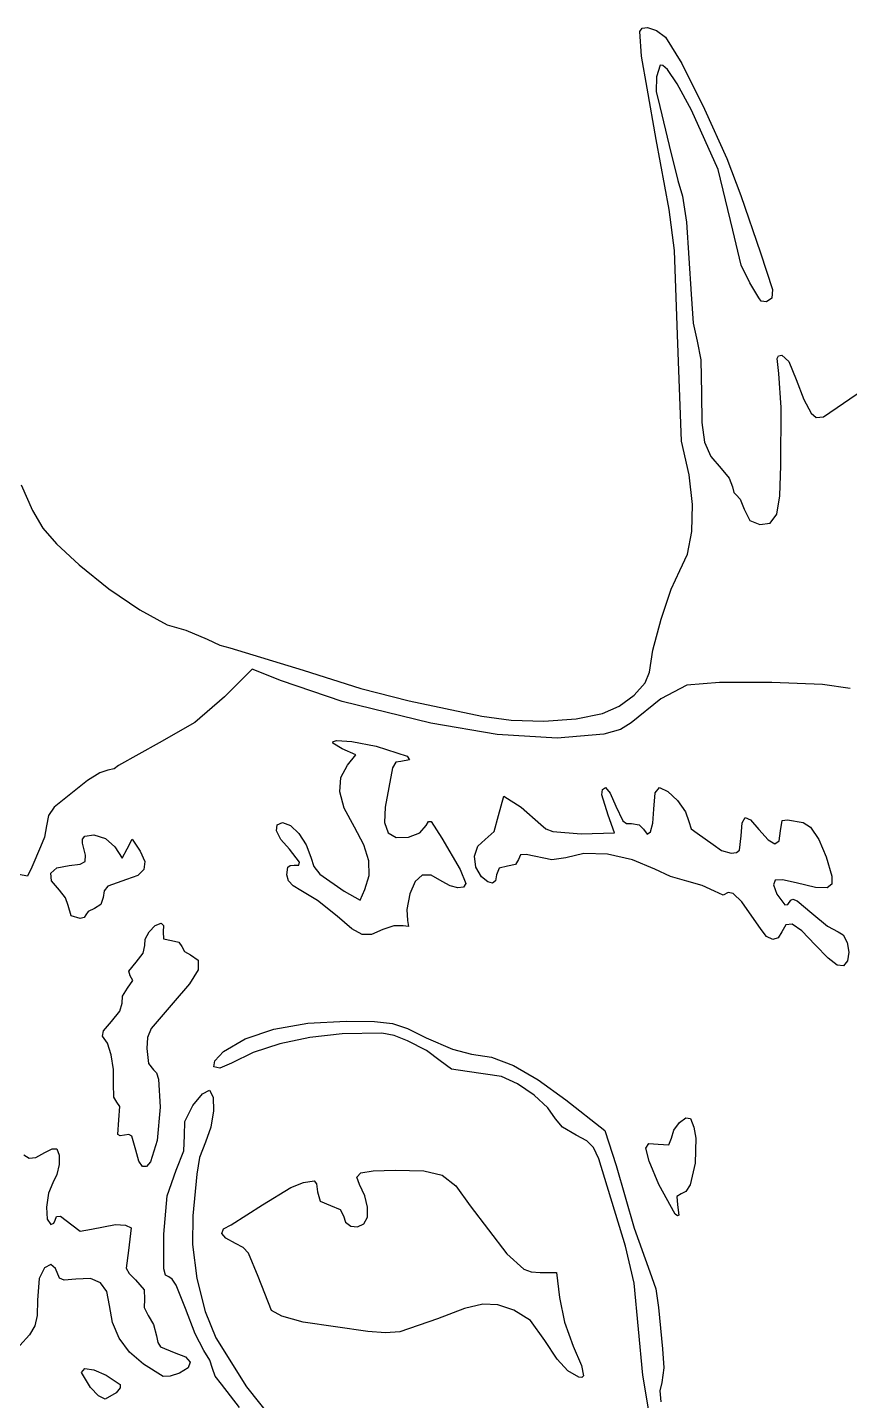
# Model space of a CAD drawing. Extents: x 17 to 207, y -112 to 170.
# Drawn here: x 81.5 to 134.6, y 8.1 to 96.8 of the extents above; entities that cross this region are included whole.
import ezdxf

# ---------------------------------------------------------------- set-up
doc = ezdxf.new("R2010")
doc.units = 0

msp = doc.modelspace()

# ---------------------------------------------------------------- linework, layer by layer
at = {"layer": 'Layer 1'}
for p, q in [((121.048804, 96.502277), (121.203389, 96.722233)), ((121.203389, 96.722233), (121.538238, 96.761908)), ((121.538238, 96.761908), (122.134778, 96.575377)), ((121.15456, 94.915949), (121.048804, 96.502277)), ((122.134778, 96.575377), (122.718158, 96.126908)), ((122.718158, 96.126908), (123.757215, 94.430687)), ((121.523142, 92.833191), (121.15456, 94.915949)), ((122.359484, 94.326403), (122.130927, 93.574355)), ((122.537974, 94.299426), (122.359484, 94.326403)), ((122.834939, 94.055496), (122.537974, 94.299426)), ((123.465991, 93.129626), (122.834939, 94.055496)), ((123.757215, 94.430687), (125.233511, 91.480605)), ((122.130927, 93.574355), (122.108858, 92.616708)), ((122.098912, 89.528595), (121.523142, 92.833191)), ((122.108858, 92.616708), (122.347973, 91.656263)), ((124.389758, 91.410078), (123.465991, 93.129626)), ((122.347973, 91.656263), (122.949871, 89.141908)), ((126.104294, 87.589686), (124.389758, 91.410078)), ((125.233511, 91.480605), (126.66403, 88.296037)), ((122.950467, 85.004228), (122.098912, 89.528595)), ((122.949871, 89.141908), (123.506577, 86.88413)), ((126.66403, 88.296037), (127.565757, 85.896353)), ((127.055973, 83.661251), (126.104294, 87.589686)), ((123.506577, 86.88413), (123.801571, 85.867749)), ((123.801571, 85.867749), (124.056325, 84.180066)), ((127.565757, 85.896353), (128.852366, 82.191709)), ((123.300796, 82.353815), (122.950467, 85.004228)), ((124.056325, 84.180066), (124.358651, 79.536384)), ((127.603457, 81.414171), (127.055973, 83.661251)), ((123.483218, 76.911783), (123.300796, 82.353815)), ((128.852366, 82.191709), (129.627694, 79.838876)), ((128.164991, 80.256393), (127.603457, 81.414171)), ((128.733649, 79.295801), (128.164991, 80.256393)), ((129.627694, 79.838876), (129.570436, 79.280982)), ((124.358651, 79.536384), (124.499151, 77.647761)), ((128.878729, 79.075086), (128.733649, 79.295801)), ((129.227538, 79.043337), (128.878729, 79.075086)), ((129.570436, 79.280982), (129.227538, 79.043337)), ((124.499151, 77.647761), (124.756971, 76.489683)), ((123.746816, 70.028374), (123.483218, 76.911783)), ((124.756971, 76.489683), (124.992235, 75.293585)), ((129.916438, 75.366323), (130.014379, 75.54688)), ((130.014379, 75.54688), (130.223534, 75.595241)), ((130.223534, 75.595241), (130.673118, 75.186549)), ((124.992235, 75.293585), (125.04039, 73.112984)), ((130.017664, 74.395797), (129.916438, 75.366323)), ((130.673118, 75.186549), (131.153363, 74.016129)), ((130.187184, 72.208575), (130.017664, 74.395797)), ((131.153363, 74.016129), (131.642774, 72.729689)), ((125.04039, 73.112984), (125.054381, 71.243641)), ((132.905088, 71.61546), (135.484938, 73.362787)), ((130.146309, 68.467787), (130.187184, 72.208575)), ((131.642774, 72.729689), (132.121964, 71.854233)), ((132.121964, 71.854233), (132.441978, 71.555236)), ((125.054381, 71.243641), (125.230456, 69.965187)), ((132.441978, 71.555236), (132.905088, 71.61546)), ((124.235752, 67.851648), (123.746816, 70.028374)), ((125.230456, 69.965187), (125.627604, 69.052092)), ((125.627604, 69.052092), (126.304816, 68.278825)), ((130.09732, 66.513425), (130.146309, 68.467787)), ((124.444887, 65.952727), (124.235752, 67.851648)), ((126.304816, 68.278825), (126.824263, 67.644256)), ((126.824263, 67.644256), (127.040315, 67.079381)), ((81.112137, 67.216493), (81.838388, 65.54778)), ((127.040315, 67.079381), (127.111225, 66.715485)), ((127.111225, 66.715485), (127.281711, 66.56413)), ((127.281711, 66.56413), (127.529006, 66.294696)), ((124.406567, 64.20837), (124.444887, 65.952727)), ((127.529006, 66.294696), (127.784583, 65.646908)), ((127.784583, 65.646908), (128.150326, 64.90746)), ((129.888411, 65.317097), (130.09732, 66.513425)), ((81.838388, 65.54778), (82.492684, 64.42213)), ((128.150326, 64.90746), (128.794205, 64.642217)), ((129.470425, 64.739721), (129.888411, 65.317097)), ((82.492684, 64.42213), (83.390695, 63.403492)), ((124.132915, 62.743289), (124.406567, 64.20837)), ((128.794205, 64.642217), (129.470425, 64.739721)), ((83.390695, 63.403492), (84.848093, 62.055811)), ((123.636055, 61.682197), (124.132915, 62.743289)), ((84.848093, 62.055811), (86.774163, 60.488802)), ((123.071009, 60.477659), (123.636055, 61.682197)), ((86.774163, 60.488802), (88.770301, 59.131853)), ((122.42675, 58.545281), (123.071009, 60.477659)), ((88.770301, 59.131853), (90.525787, 58.176476)), ((90.525787, 58.176476), (91.729901, 57.814186)), ((91.729901, 57.814186), (93.109915, 57.249741)), ((121.897653, 56.53774), (122.42675, 58.545281)), ((93.109915, 57.249741), (93.923578, 56.851848)), ((93.923578, 56.851848), (94.58224, 56.686353)), ((94.58224, 56.686353), (99.302641, 55.241982)), ((121.678093, 55.107714), (121.897653, 56.53774)), ((96.01977, 55.304418), (94.243931, 53.512899)), ((97.91282, 54.545576), (96.01977, 55.304418)), ((99.302641, 55.241982), (103.036777, 54.062147)), ((121.399973, 54.413409), (121.678093, 55.107714)), ((101.829365, 53.216026), (97.91282, 54.545576)), ((120.684259, 53.633151), (121.399973, 54.413409)), ((124.076982, 54.274877), (122.407898, 53.391927)), ((126.189185, 54.43956), (124.076982, 54.274877)), ((129.569796, 54.440267), (126.189185, 54.43956)), ((132.845758, 54.304797), (129.569796, 54.440267)), ((134.644017, 54.060946), (132.845758, 54.304797)), ((94.243931, 53.512899), (92.319232, 51.85704)), ((103.036777, 54.062147), (106.155871, 53.253785)), ((106.155871, 53.253785), (110.859607, 52.262643)), ((119.708917, 52.923717), (120.684259, 53.633151)), ((122.407898, 53.391927), (120.499358, 51.833762)), ((107.566982, 51.814692), (101.829365, 53.216026)), ((116.937536, 52.100331), (118.651917, 52.441883)), ((118.651917, 52.441883), (119.708917, 52.923717)), ((92.319232, 51.85704), (90.019971, 50.542524)), ((111.835872, 51.093127), (107.566982, 51.814692)), ((110.859607, 52.262643), (112.736467, 52.003698)), ((112.736467, 52.003698), (114.864081, 51.951932)), ((114.864081, 51.951932), (116.937536, 52.100331)), ((120.499358, 51.833762), (119.804215, 51.408151)), ((101.233404, 50.531208), (101.25966, 50.636248)), ((101.25966, 50.636248), (101.481128, 50.687139)), ((101.481128, 50.687139), (102.453022, 50.622238)), ((102.453022, 50.622238), (104.035727, 50.328047)), ((115.704233, 50.85621), (111.835872, 51.093127)), ((118.737063, 51.103303), (115.704233, 50.85621)), ((119.804215, 51.408151), (118.737063, 51.103303)), ((90.019971, 50.542524), (87.392758, 49.073899)), ((101.823207, 50.162907), (101.233404, 50.531208)), ((102.711651, 49.762423), (101.823207, 50.162907)), ((102.175985, 49.100899), (102.711651, 49.762423)), ((104.035727, 50.328047), (106.033522, 49.674897)), ((87.113208, 48.86925), (86.692585, 48.78413)), ((87.392758, 49.073899), (87.113208, 48.86925)), ((101.748087, 48.300931), (102.175985, 49.100899)), ((105.077072, 48.939398), (104.609705, 46.385241)), ((105.297633, 49.287738), (105.077072, 48.939398)), ((105.622835, 49.348575), (105.297633, 49.287738)), ((106.178733, 49.440337), (105.622835, 49.348575)), ((106.033522, 49.674897), (106.178733, 49.440337)), ((85.391838, 48.123434), (83.225315, 46.397823)), ((86.18537, 48.610941), (85.391838, 48.123434)), ((86.692585, 48.78413), (86.18537, 48.610941)), ((101.677943, 47.382732), (101.748087, 48.300931)), ((101.96804, 46.323932), (101.677943, 47.382732)), ((111.931617, 45.853749), (112.267929, 47.090797)), ((112.267929, 47.090797), (113.392759, 46.395038)), ((118.592667, 47.19274), (118.6315, 47.537769)), ((118.996982, 45.864327), (118.592667, 47.19274)), ((118.6315, 47.537769), (118.832353, 47.655241)), ((118.832353, 47.655241), (119.134738, 47.302905)), ((119.134738, 47.302905), (119.498463, 46.455797)), ((121.960315, 46.260787), (122.049619, 47.319158)), ((122.049619, 47.319158), (122.330848, 47.655241)), ((122.330848, 47.655241), (122.869352, 47.408008)), ((122.869352, 47.408008), (123.491024, 46.813982)), ((83.225315, 46.397823), (82.876506, 45.859696)), ((102.620868, 45.102163), (101.96804, 46.323932)), ((104.609705, 46.385241), (104.568051, 45.388857)), ((113.392759, 46.395038), (114.655202, 45.278532)), ((119.498463, 46.455797), (119.946802, 45.508413)), ((121.899251, 45.361263), (121.960315, 46.260787)), ((123.491024, 46.813982), (124.004419, 46.094674)), ((82.876506, 45.859696), (82.731427, 45.178039)), ((97.601342, 44.858014), (97.629205, 45.248867)), ((97.629205, 45.248867), (97.977365, 45.397464)), ((97.977365, 45.397464), (98.499134, 45.198504)), ((104.568051, 45.388857), (104.80221, 44.735697)), ((107.264635, 45.210147), (107.403368, 45.470675)), ((107.403368, 45.470675), (107.576854, 45.454252)), ((107.576854, 45.454252), (108.270311, 44.393975)), ((111.638909, 44.818497), (111.931617, 45.853749)), ((114.655202, 45.278532), (114.972788, 44.998671)), ((119.420315, 44.735421), (118.996982, 45.864327)), ((119.946802, 45.508413), (120.197886, 45.343045)), ((120.197886, 45.343045), (120.519249, 45.325263)), ((120.519249, 45.325263), (120.999798, 45.250535)), ((120.999798, 45.250535), (121.293822, 44.974105)), ((121.741935, 44.797016), (121.899251, 45.361263)), ((124.004419, 46.094674), (124.218093, 45.471595)), ((124.218093, 45.471595), (124.370251, 44.996079)), ((127.60476, 44.53414), (127.661129, 45.381789)), ((127.661129, 45.381789), (127.849152, 45.727319)), ((127.849152, 45.727319), (128.197201, 45.581287)), ((128.197201, 45.581287), (128.733649, 44.954253)), ((130.14476, 44.863214), (130.237452, 45.522438)), ((130.237452, 45.522438), (130.591176, 45.56877)), ((130.591176, 45.56877), (131.588981, 45.397464)), ((131.588981, 45.397464), (132.069773, 45.092733)), ((82.619441, 44.460902), (82.350201, 43.837483)), ((82.731427, 45.178039), (82.619441, 44.460902)), ((85.059234, 44.328645), (85.204532, 44.506035)), ((85.204532, 44.506035), (85.795217, 44.59438)), ((85.795217, 44.59438), (86.540873, 44.355157)), ((86.540873, 44.355157), (87.147327, 43.82158)), ((97.872486, 44.30731), (97.601342, 44.858014)), ((98.499134, 45.198504), (99.0411, 44.680091)), ((99.0411, 44.680091), (99.507445, 43.959922)), ((103.238627, 43.960781), (102.620868, 45.102163)), ((104.80221, 44.735697), (105.315298, 44.421732)), ((105.315298, 44.421732), (106.110428, 44.442932)), ((106.110428, 44.442932), (106.855235, 44.736122)), ((106.855235, 44.736122), (107.264635, 45.210147)), ((108.270311, 44.393975), (109.443238, 42.373503)), ((111.067658, 44.307578), (111.638909, 44.818497)), ((114.972788, 44.998671), (115.440406, 44.821306)), ((115.440406, 44.821306), (117.265758, 44.671803)), ((117.265758, 44.671803), (119.420315, 44.735421)), ((121.293822, 44.974105), (121.527186, 44.642984)), ((121.527186, 44.642984), (121.741935, 44.797016)), ((124.370251, 44.996079), (124.745318, 44.703722)), ((124.745318, 44.703722), (125.776835, 43.979147)), ((127.492222, 43.611038), (127.60476, 44.53414)), ((128.733649, 44.954253), (129.33011, 44.271456)), ((130.049599, 44.225038), (130.14476, 44.863214)), ((132.069773, 45.092733), (132.603095, 44.296748)), ((82.350201, 43.837483), (81.782293, 42.512314)), ((85.062994, 44.056908), (85.059234, 44.328645)), ((85.262745, 43.281403), (85.062994, 44.056908)), ((87.147327, 43.82158), (87.625129, 43.092363)), ((87.625129, 43.092363), (87.952538, 43.70413)), ((87.952538, 43.70413), (88.279946, 44.315898)), ((88.279946, 44.315898), (88.789645, 43.538)), ((88.789645, 43.538), (89.085231, 42.883898)), ((98.421342, 43.679159), (97.872486, 44.30731)), ((99.071601, 42.846211), (98.421342, 43.679159)), ((99.507445, 43.959922), (99.802355, 43.155696)), ((103.553726, 42.932574), (103.238627, 43.960781)), ((110.385387, 43.224113), (110.592758, 43.873683)), ((110.592758, 43.873683), (111.067658, 44.307578)), ((125.776835, 43.979147), (126.327402, 43.585597)), ((126.327402, 43.585597), (126.942946, 43.421908)), ((127.29202, 43.458074), (127.492222, 43.611038)), ((129.33011, 44.271456), (129.773405, 44.028085)), ((129.773405, 44.028085), (130.049599, 44.225038)), ((132.603095, 44.296748), (133.093694, 43.186815)), ((83.399637, 42.461291), (84.213093, 42.629569)), ((84.213093, 42.629569), (84.917609, 42.701775)), ((84.917609, 42.701775), (85.240888, 42.874373)), ((85.240888, 42.874373), (85.262745, 43.281403)), ((89.085231, 42.883898), (89.034192, 42.358058)), ((98.315865, 42.504686), (98.465881, 42.629815)), ((98.465881, 42.629815), (98.739198, 42.633424)), ((98.739198, 42.633424), (99.033861, 42.64378)), ((99.033861, 42.64378), (99.071601, 42.846211)), ((99.802355, 43.155696), (100.005814, 42.561499)), ((103.572519, 41.979837), (103.553726, 42.932574)), ((110.460412, 42.511843), (110.385387, 43.224113)), ((113.028335, 42.690032), (112.505871, 42.575241)), ((113.211427, 43.017594), (113.028335, 42.690032)), ((113.339401, 43.310629), (113.211427, 43.017594)), ((113.705315, 43.326046), (113.339401, 43.310629)), ((115.379871, 42.97775), (113.705315, 43.326046)), ((116.281541, 43.121313), (115.379871, 42.97775)), ((117.431329, 43.404296), (116.281541, 43.121313)), ((118.959566, 43.350181), (117.431329, 43.404296)), ((120.58401, 42.995562), (118.959566, 43.350181)), ((122.022421, 42.377028), (120.58401, 42.995562)), ((126.942946, 43.421908), (127.29202, 43.458074)), ((133.093694, 43.186815), (133.446314, 41.940241)), ((81.519177, 41.922139), (80.954234, 42.036062)), ((81.782293, 42.512314), (81.519177, 41.922139)), ((83.016204, 42.121126), (83.399637, 42.461291)), ((83.072465, 41.633545), (83.016204, 42.121126)), ((87.900967, 41.709116), (86.709151, 41.29134)), ((88.638711, 41.964968), (87.900967, 41.709116)), ((89.034192, 42.358058), (88.638711, 41.964968)), ((98.248916, 42.027283), (98.315865, 42.504686)), ((98.362505, 41.630886), (98.248916, 42.027283)), ((100.005814, 42.561499), (100.378777, 42.052876)), ((100.378777, 42.052876), (101.960807, 40.958955)), ((103.301363, 41.064864), (103.572519, 41.979837)), ((107.005844, 41.988092), (106.549421, 41.593236)), ((107.582565, 41.987941), (107.005844, 41.988092)), ((108.289152, 41.596438), (107.582565, 41.987941)), ((109.443238, 42.373503), (109.82476, 41.456281)), ((110.832697, 41.889845), (110.460412, 42.511843)), ((111.238213, 41.559046), (110.832697, 41.889845)), ((111.800315, 42.010797), (111.7339, 41.621006)), ((111.959066, 42.448242), (111.800315, 42.010797)), ((112.505871, 42.575241), (111.959066, 42.448242)), ((123.025864, 41.918029), (122.022421, 42.377028)), ((124.093139, 41.608199), (123.025864, 41.918029)), ((130.25805, 41.69779), (129.792029, 41.664058)), ((131.145658, 41.502461), (130.25805, 41.69779)), ((133.446314, 41.940241), (133.454145, 41.410215)), ((83.578093, 41.023019), (83.072465, 41.633545)), ((83.976732, 40.523116), (83.578093, 41.023019)), ((86.469233, 40.982695), (86.400315, 40.556607)), ((86.709151, 41.29134), (86.469233, 40.982695)), ((98.666526, 41.298224), (98.362505, 41.630886)), ((99.170871, 41.012024), (98.666526, 41.298224)), ((100.233173, 40.353264), (99.170871, 41.012024)), ((101.960807, 40.958955), (102.986857, 40.374597)), ((102.986857, 40.374597), (103.301363, 41.064864)), ((106.549421, 41.593236), (106.20373, 40.799719)), ((108.797898, 41.311629), (108.289152, 41.596438)), ((109.295896, 41.186718), (108.797898, 41.311629)), ((109.674424, 41.231628), (109.295896, 41.186718)), ((109.82476, 41.456281), (109.674424, 41.231628)), ((111.542574, 41.469928), (111.238213, 41.559046)), ((111.7339, 41.621006), (111.542574, 41.469928)), ((125.075966, 41.337439), (124.093139, 41.608199)), ((125.876372, 40.972374), (125.075966, 41.337439)), ((126.44136, 40.711072), (125.876372, 40.972374)), ((126.748828, 40.866916), (126.44136, 40.711072)), ((127.0754, 40.808418), (126.748828, 40.866916)), ((127.6484, 40.271692), (127.0754, 40.808418)), ((129.792029, 41.664058), (129.690726, 41.36823)), ((129.690726, 41.36823), (129.897271, 40.777269)), ((132.401682, 41.209947), (131.145658, 41.502461)), ((133.138556, 41.172991), (132.401682, 41.209947)), ((133.454145, 41.410215), (133.138556, 41.172991)), ((84.142538, 40.038538), (83.976732, 40.523116)), ((84.330687, 39.376724), (84.142538, 40.038538)), ((86.242267, 40.101849), (85.835871, 39.834793)), ((86.400315, 40.556607), (86.242267, 40.101849)), ((101.499204, 39.338898), (100.233173, 40.353264)), ((106.20373, 40.799719), (106.011068, 39.78834)), ((128.881849, 38.489942), (127.6484, 40.271692)), ((129.897271, 40.777269), (130.405382, 40.072223)), ((130.405382, 40.072223), (130.617428, 40.100991)), ((130.617428, 40.100991), (130.792116, 40.388019)), ((130.792116, 40.388019), (130.931069, 40.456036)), ((130.931069, 40.456036), (131.215734, 40.331918)), ((131.215734, 40.331918), (132.166871, 39.541353)), ((84.903729, 39.195282), (84.330687, 39.376724)), ((84.330687, 39.376724), (84.330687, 39.376724)), ((85.162938, 39.266808), (84.903729, 39.195282)), ((85.271427, 39.437881), (85.162938, 39.266808)), ((85.437232, 39.657312), (85.271427, 39.437881)), ((85.835871, 39.834793), (85.437232, 39.657312)), ((102.455005, 38.527233), (101.499204, 39.338898)), ((101.499204, 39.338898), (101.499204, 39.338898)), ((106.011068, 39.78834), (106.050004, 39.057389)), ((106.050004, 39.057389), (106.115054, 38.670006)), ((132.166871, 39.541353), (133.178295, 38.694245)), ((89.113928, 37.858074), (89.376177, 38.338149)), ((89.376177, 38.338149), (89.757537, 38.738726)), ((89.757537, 38.738726), (90.145862, 38.906353)), ((90.145862, 38.906353), (90.294176, 38.740547)), ((90.294176, 38.740547), (90.269653, 38.341908)), ((90.269653, 38.341908), (90.288819, 37.891325)), ((103.123076, 38.155375), (102.455005, 38.527233)), ((103.719078, 38.160809), (103.123076, 38.155375)), ((104.458674, 38.481021), (103.719078, 38.160809)), ((105.178108, 38.723333), (104.458674, 38.481021)), ((105.763655, 38.714247), (105.178108, 38.723333)), ((106.115054, 38.670006), (105.763655, 38.714247)), ((129.233467, 38.035608), (128.881849, 38.489942)), ((130.222961, 38.328243), (129.991147, 37.944253)), ((130.470508, 38.794156), (130.222961, 38.328243)), ((130.885237, 38.820892), (130.470508, 38.794156)), ((131.508844, 38.392314), (130.885237, 38.820892)), ((132.383025, 37.492284), (131.508844, 38.392314)), ((133.178295, 38.694245), (133.861985, 38.341908)), ((133.861985, 38.341908), (134.189231, 38.141117)), ((88.984551, 36.967142), (89.082939, 37.451954)), ((89.082939, 37.451954), (89.113928, 37.858074)), ((90.288819, 37.891325), (90.801182, 37.777464)), ((90.801182, 37.777464), (91.287028, 37.666348)), ((91.287028, 37.666348), (91.480315, 37.387046)), ((91.480315, 37.387046), (91.646121, 37.067955)), ((129.632274, 37.85021), (129.233467, 38.035608)), ((129.991147, 37.944253), (129.632274, 37.85021)), ((133.207251, 36.633), (132.383025, 37.492284)), ((132.383025, 37.492284), (132.383025, 37.492284)), ((134.189231, 38.141117), (134.432973, 37.649206)), ((134.432973, 37.649206), (134.54071, 37.031868)), ((88.050416, 35.80415), (88.522279, 36.371328)), ((88.522279, 36.371328), (88.984551, 36.967142)), ((91.646121, 37.067955), (92.04476, 36.849023)), ((92.04476, 36.849023), (92.543547, 36.510765)), ((92.543547, 36.510765), (92.523368, 35.887457)), ((133.801616, 36.18691), (133.207251, 36.633)), ((134.45994, 36.454795), (134.205914, 36.134135)), ((134.54071, 37.031868), (134.45994, 36.454795)), ((88.149961, 35.484882), (88.050416, 35.80415)), ((88.305107, 35.193156), (88.149961, 35.484882)), ((92.523368, 35.887457), (91.981662, 34.972091)), ((134.205914, 36.134135), (133.801616, 36.18691)), ((87.657838, 34.179453), (87.977644, 34.700759)), ((87.977644, 34.700759), (88.305107, 35.193156)), ((91.981662, 34.972091), (90.915871, 33.75766)), ((87.484496, 33.213573), (87.614797, 33.728156)), ((87.614797, 33.728156), (87.657838, 34.179453)), ((90.915871, 33.75766), (89.491636, 32.099143)), ((86.942772, 32.535287), (87.484496, 33.213573)), ((86.428886, 31.92987), (86.942772, 32.535287)), ((89.491636, 32.099143), (89.270533, 31.504257)), ((95.569997, 31.431876), (97.411502, 32.043727)), ((97.411502, 32.043727), (99.613508, 32.424982)), ((99.613508, 32.424982), (102.097484, 32.556353)), ((102.097484, 32.556353), (103.923542, 32.536963)), ((103.923542, 32.536963), (105.088746, 32.416453)), ((105.088746, 32.416453), (106.049411, 32.101309)), ((106.049411, 32.101309), (107.261849, 31.498019)), ((86.35339, 31.585661), (86.428886, 31.92987)), ((86.671712, 31.144296), (86.35339, 31.585661)), ((86.922513, 30.380179), (86.671712, 31.144296)), ((89.270533, 31.504257), (89.222538, 30.795848)), ((94.167523, 30.608717), (95.569997, 31.431876)), ((97.80528, 31.099226), (96.085128, 30.535512)), ((99.751334, 31.510096), (97.80528, 31.099226)), ((101.836511, 31.745054), (99.751334, 31.510096)), ((104.388106, 31.79338), (101.836511, 31.745054)), ((105.198904, 31.62906), (104.388106, 31.79338)), ((106.058349, 31.301395), (105.198904, 31.62906)), ((107.273013, 30.659358), (106.058349, 31.301395)), ((107.261849, 31.498019), (108.958146, 30.747124)), ((87.068528, 29.452215), (86.922513, 30.380179)), ((89.222538, 30.795848), (89.326955, 29.83629)), ((93.602078, 30.005911), (94.167523, 30.608717)), ((96.085128, 30.535512), (94.677662, 29.842024)), ((108.152853, 29.993543), (107.273013, 30.659358)), ((108.958146, 30.747124), (110.191344, 30.427948)), ((110.191344, 30.427948), (111.470249, 30.240125)), ((111.470249, 30.240125), (112.887282, 29.69699)), ((87.072493, 28.51931), (87.068528, 29.452215)), ((89.326955, 29.83629), (89.645871, 29.412857)), ((89.645871, 29.412857), (89.850025, 29.227854)), ((93.544176, 29.608727), (93.602078, 30.005911)), ((93.925481, 29.519865), (93.544176, 29.608727)), ((94.677662, 29.842024), (93.925481, 29.519865)), ((108.90176, 29.464955), (108.152853, 29.993543)), ((109.911766, 29.310797), (108.90176, 29.464955)), ((112.122489, 28.983261), (109.911766, 29.310797)), ((112.887282, 29.69699), (114.477719, 28.781435)), ((87.076876, 27.645031), (87.072493, 28.51931)), ((89.850025, 29.227854), (89.980211, 28.813327)), ((89.980211, 28.813327), (90.069204, 27.008809)), ((113.14243, 28.5131), (112.122489, 28.983261)), ((114.22146, 27.774096), (113.14243, 28.5131)), ((114.477719, 28.781435), (116.276831, 27.476353)), ((87.283592, 27.335241), (87.076876, 27.645031)), ((92.198616, 27.1229), (92.809478, 27.861514)), ((92.809478, 27.861514), (93.260237, 28.099172)), ((93.260237, 28.099172), (93.507833, 27.659351)), ((93.507833, 27.659351), (93.532531, 26.776521)), ((115.119901, 26.955085), (114.22146, 27.774096)), ((87.47699, 27.050159), (87.283592, 27.335241)), ((87.417447, 26.185203), (87.47699, 27.050159)), ((90.069204, 27.008809), (89.885661, 24.856459)), ((91.669849, 26.080114), (92.198616, 27.1229)), ((93.532531, 26.776521), (93.355274, 25.717303)), ((115.598078, 26.244904), (115.119901, 26.955085)), ((116.276831, 27.476353), (118.789933, 25.500797)), ((87.349215, 25.245213), (87.417447, 26.185203)), ((91.64478, 25.172358), (91.669849, 26.080114)), ((116.061588, 25.725864), (115.598078, 26.244904)), ((116.948585, 25.194417), (116.061588, 25.725864)), ((123.247914, 25.519589), (123.61507, 26.017318)), ((123.61507, 26.017318), (124.02721, 26.323093)), ((124.02721, 26.323093), (124.320873, 26.268374)), ((124.320873, 26.268374), (124.546064, 25.712803)), ((87.489186, 25.147187), (87.349215, 25.245213)), ((87.778116, 25.208003), (87.489186, 25.147187)), ((88.064141, 25.253525), (87.778116, 25.208003)), ((88.257954, 25.139561), (88.064141, 25.253525)), ((88.515196, 24.241375), (88.257954, 25.139561)), ((89.885661, 24.856459), (89.450256, 23.472576)), ((91.611819, 24.193093), (91.64478, 25.172358)), ((93.355274, 25.717303), (92.997009, 24.748319)), ((117.628893, 24.843044), (116.948585, 25.194417)), ((118.062303, 24.412537), (117.628893, 24.843044)), ((118.789933, 25.500797), (119.516392, 23.243019)), ((122.932694, 24.576542), (123.089204, 24.998444)), ((123.089204, 24.998444), (123.247914, 25.519589)), ((124.546064, 25.712803), (124.667724, 24.999519)), ((124.667724, 24.999519), (124.635838, 23.385575)), ((82.06103, 23.758636), (82.631557, 24.079721)), ((82.631557, 24.079721), (83.100704, 24.319323)), ((83.100704, 24.319323), (83.399909, 24.314908)), ((83.399909, 24.314908), (83.555084, 23.916974)), ((88.702981, 23.51092), (88.515196, 24.241375)), ((88.515196, 24.241375), (88.515196, 24.241375)), ((91.113173, 22.930571), (91.611819, 24.193093)), ((92.997009, 24.748319), (92.629258, 23.752229)), ((118.400105, 23.673453), (118.062303, 24.412537)), ((121.432295, 24.349339), (121.630963, 24.655982)), ((121.649252, 23.523347), (121.432295, 24.349339)), ((121.630963, 24.655982), (122.242538, 24.611797)), ((122.242538, 24.611797), (122.932694, 24.576542)), ((81.278457, 23.932481), (81.621291, 23.707047)), ((81.621291, 23.707047), (82.06103, 23.758636)), ((83.551897, 23.312373), (83.409186, 22.662998)), ((83.555084, 23.916974), (83.551897, 23.312373)), ((88.935822, 23.164951), (88.702981, 23.51092)), ((89.192115, 23.164995), (88.935822, 23.164951)), ((89.450256, 23.472576), (89.192115, 23.164995)), ((92.629258, 23.752229), (92.444133, 22.678575)), ((118.79359, 22.396353), (118.400105, 23.673453)), ((119.516392, 23.243019), (120.693722, 19.191462)), ((122.284558, 22.00948), (121.649252, 23.523347)), ((124.635838, 23.385575), (124.295999, 21.998081)), ((83.409186, 22.662998), (83.145785, 22.130745)), ((90.52763, 21.279178), (91.113173, 22.930571)), ((92.444133, 22.678575), (92.185645, 19.997464)), ((99.34212, 22.140094), (100.015675, 22.255241)), ((100.015675, 22.255241), (100.16648, 22.045912)), ((102.78374, 22.480837), (103.039924, 22.760545)), ((102.955669, 22.021477), (102.78374, 22.480837)), ((103.039924, 22.760545), (103.827264, 22.902209)), ((103.827264, 22.902209), (105.248806, 22.947437)), ((105.248806, 22.947437), (107.106312, 22.900939)), ((107.106312, 22.900939), (108.290918, 22.617104)), ((108.290918, 22.617104), (109.169011, 21.922056)), ((120.125538, 18.021908), (118.79359, 22.396353)), ((82.867397, 21.449446), (82.741716, 20.550967)), ((83.145785, 22.130745), (82.867397, 21.449446)), ((96.685379, 20.705407), (98.510171, 21.81903)), ((98.510171, 21.81903), (99.34212, 22.140094)), ((100.16648, 22.045912), (100.229204, 21.54263)), ((100.229204, 21.54263), (100.400354, 20.93984)), ((103.301023, 21.288068), (102.955669, 22.021477)), ((109.169011, 21.922056), (110.106982, 20.641921)), ((123.343911, 20.091725), (122.284558, 22.00948)), ((122.284558, 22.00948), (122.284558, 22.00948)), ((123.718992, 21.408575), (123.444562, 21.2468)), ((124.032718, 21.567858), (123.718992, 21.408575)), ((124.295999, 21.998081), (124.032718, 21.567858)), ((82.741716, 20.550967), (82.785036, 19.767946)), ((90.31042, 18.79494), (90.52763, 21.279178)), ((94.66457, 19.409713), (96.685379, 20.705407)), ((100.400354, 20.93984), (101.075871, 20.660686)), ((101.075871, 20.660686), (101.708318, 20.407949)), ((101.708318, 20.407949), (101.922538, 19.992381)), ((103.472703, 20.538177), (103.301023, 21.288068)), ((103.457163, 19.892847), (103.472703, 20.538177)), ((110.106982, 20.641921), (112.471259, 17.535323)), ((123.444562, 21.2468), (123.487318, 20.703019)), ((123.487318, 20.703019), (123.570382, 20.037495)), ((82.785036, 19.767946), (83.013649, 19.433019)), ((83.013649, 19.433019), (83.212968, 19.515922)), ((83.212968, 19.515922), (83.295871, 19.715241)), ((83.295871, 19.715241), (83.39578, 19.955759)), ((83.39578, 19.955759), (83.65289, 19.974018)), ((83.65289, 19.974018), (84.383002, 19.414503)), ((92.185645, 19.997464), (92.162556, 18.141542)), ((101.922538, 19.992381), (102.055263, 19.581471)), ((102.055263, 19.581471), (102.386332, 19.331525)), ((103.240857, 19.47312), (103.457163, 19.892847)), ((123.490804, 19.980109), (123.343911, 20.091725)), ((123.570382, 20.037495), (123.490804, 19.980109)), ((84.383002, 19.414503), (84.912716, 18.9913)), ((84.912716, 18.9913), (85.64606, 19.13228)), ((85.64606, 19.13228), (87.199674, 19.42306)), ((87.199674, 19.42306), (87.849529, 19.379633)), ((87.849529, 19.379633), (88.201681, 19.20432)), ((88.201681, 19.20432), (88.031314, 17.747577)), ((90.307926, 16.557649), (90.31042, 18.79494)), ((94.060925, 18.850886), (94.177516, 19.141887)), ((94.314399, 18.538471), (94.060925, 18.850886)), ((94.177516, 19.141887), (94.66457, 19.409713)), ((102.386332, 19.331525), (102.815084, 19.282192)), ((102.815084, 19.282192), (103.240857, 19.47312)), ((120.693722, 19.191462), (121.693565, 16.37342)), ((88.031314, 17.747577), (87.875182, 16.600939)), ((92.162556, 18.141542), (92.452804, 15.949664)), ((94.937538, 18.2064), (94.314399, 18.538471)), ((95.428989, 17.942327), (94.937538, 18.2064)), ((95.787297, 17.570163), (95.428989, 17.942327)), ((120.680701, 15.633368), (120.125538, 18.021908)), ((96.401913, 16.067042), (95.787297, 17.570163)), ((112.471259, 17.535323), (113.558515, 16.552799)), ((82.611826, 16.628648), (82.269735, 15.940222)), ((83.021009, 16.851311), (82.611826, 16.628648)), ((83.313058, 16.59265), (83.021009, 16.851311)), ((83.573772, 15.95099), (83.313058, 16.59265)), ((87.875182, 16.600939), (88.067758, 16.254016)), ((88.067758, 16.254016), (88.489384, 15.857391)), ((90.422061, 16.149868), (90.307926, 16.557649)), ((90.633649, 16.041069), (90.422061, 16.149868)), ((90.858227, 15.907019), (90.633649, 16.041069)), ((97.270446, 13.875711), (96.401913, 16.067042)), ((113.558515, 16.552799), (114.041467, 16.374948)), ((114.041467, 16.374948), (114.622027, 16.328575)), ((114.622027, 16.328575), (115.67852, 16.328575)), ((115.67852, 16.328575), (115.862151, 14.705783)), ((121.693565, 16.37342), (122.086218, 15.275744)), ((82.269735, 15.940222), (82.159927, 14.530128)), ((83.887709, 15.836417), (83.573772, 15.95099)), ((84.636427, 15.893024), (83.887709, 15.836417)), ((85.570035, 15.929384), (84.636427, 15.893024)), ((86.232637, 15.666793), (85.570035, 15.929384)), ((86.641621, 15.091658), (86.232637, 15.666793)), ((86.814372, 14.190389), (86.641621, 15.091658)), ((88.489384, 15.857391), (89.043269, 15.213272)), ((89.043269, 15.213272), (89.074303, 14.612791)), ((91.115271, 15.515478), (90.858227, 15.907019)), ((91.708235, 13.995176), (91.115271, 15.515478)), ((92.452804, 15.949664), (92.982917, 13.809782)), ((120.976833, 12.659672), (120.680701, 15.633368)), ((122.086218, 15.275744), (122.259361, 14.074988)), ((82.159927, 14.530128), (82.128892, 13.544895)), ((89.074303, 14.612791), (89.055903, 14.060037)), ((110.915786, 14.287893), (109.725633, 13.998386)), ((111.873325, 14.24313), (110.915786, 14.287893)), ((112.919369, 13.900688), (111.873325, 14.24313)), ((115.862151, 14.705783), (116.197314, 13.116233)), ((82.128892, 13.544895), (81.987222, 12.878821)), ((86.999637, 13.087182), (86.814372, 14.190389)), ((89.055903, 14.060037), (89.314599, 13.556687)), ((89.314599, 13.556687), (89.642529, 12.97611)), ((92.329213, 12.357976), (91.708235, 13.995176)), ((92.982917, 13.809782), (93.679425, 12.109846)), ((97.940073, 13.504679), (97.270446, 13.875711)), ((99.313685, 13.128178), (97.940073, 13.504679)), ((107.98175, 13.338021), (105.545456, 12.504961)), ((109.725633, 13.998386), (107.98175, 13.338021)), ((113.994771, 13.222405), (112.919369, 13.900688)), ((122.259361, 14.074988), (122.505958, 11.40017)), ((81.987222, 12.878821), (81.647134, 12.306203)), ((87.424683, 12.086722), (86.999637, 13.087182)), ((89.642529, 12.97611), (89.833927, 12.245398)), ((103.481906, 12.51063), (99.313685, 13.128178)), ((104.633678, 12.433587), (103.481906, 12.51063)), ((105.545456, 12.504961), (104.633678, 12.433587)), ((114.919921, 11.927644), (113.994771, 13.222405)), ((116.197314, 13.116233), (116.745269, 11.573314)), ((121.250284, 9.700827), (120.976833, 12.659672)), ((81.647134, 12.306203), (81.020844, 11.601338)), ((88.089176, 11.189581), (87.424683, 12.086722)), ((89.833927, 12.245398), (89.921786, 11.806529)), ((89.921786, 11.806529), (90.104564, 11.515561)), ((92.90768, 11.287874), (92.329213, 12.357976)), ((93.679425, 12.109846), (95.657684, 8.934268)), ((115.712998, 10.728531), (114.919921, 11.927644)), ((116.745269, 11.573314), (117.279632, 10.310165)), ((88.992783, 10.396334), (88.089176, 11.189581)), ((90.104564, 11.515561), (90.986427, 11.15904)), ((90.986427, 11.15904), (91.706871, 10.885872)), ((91.706871, 10.885872), (92.011922, 10.536966)), ((93.294839, 10.67354), (92.90768, 11.287874)), ((93.455871, 10.132146), (93.294839, 10.67354)), ((116.397953, 9.981072), (115.712998, 10.728531)), ((122.505958, 11.40017), (122.595261, 10.174652)), ((84.989204, 9.875521), (85.211876, 10.125017)), ((85.574132, 8.887744), (84.989204, 9.875521)), ((85.211876, 10.125017), (85.792135, 10.050033)), ((85.792135, 10.050033), (86.598344, 9.691713)), ((90.267941, 9.616604), (88.992783, 10.396334)), ((88.992783, 10.396334), (88.992783, 10.396334)), ((91.320832, 9.830479), (90.716087, 9.625127)), ((91.887826, 10.166955), (91.320832, 9.830479)), ((92.011922, 10.536966), (91.887826, 10.166955)), ((93.624353, 9.634017), (93.455871, 10.132146)), ((117.116801, 9.563678), (116.397953, 9.981072)), ((116.397953, 9.981072), (116.397953, 9.981072)), ((117.279632, 10.310165), (117.407085, 9.656831)), ((122.595261, 10.174652), (122.464994, 9.222882)), ((86.095424, 8.362556), (85.574132, 8.887744)), ((85.574132, 8.887744), (85.574132, 8.887744)), ((86.598344, 9.691713), (87.498865, 9.091198)), ((87.48611, 8.875196), (87.229511, 8.557194)), ((87.498865, 9.091198), (87.48611, 8.875196)), ((90.716087, 9.625127), (90.267941, 9.616604)), ((94.029428, 9.123653), (93.624353, 9.634017)), ((95.195336, 7.598242), (94.029428, 9.123653)), ((95.657684, 8.934268), (97.23654, 6.933101)), ((117.314836, 9.543334), (117.116801, 9.563678)), ((117.407085, 9.656831), (117.314836, 9.543334)), ((121.702546, 7.012814), (121.250284, 9.700827)), ((122.464994, 9.222882), (122.333767, 8.683881)), ((86.527355, 8.144116), (86.095424, 8.362556)), ((87.229511, 8.557194), (86.527355, 8.144116)), ((122.333767, 8.683881), (122.402705, 7.967403))]:
    msp.add_line(p, q, dxfattribs=at)

doc.saveas('drawing.dxf')
